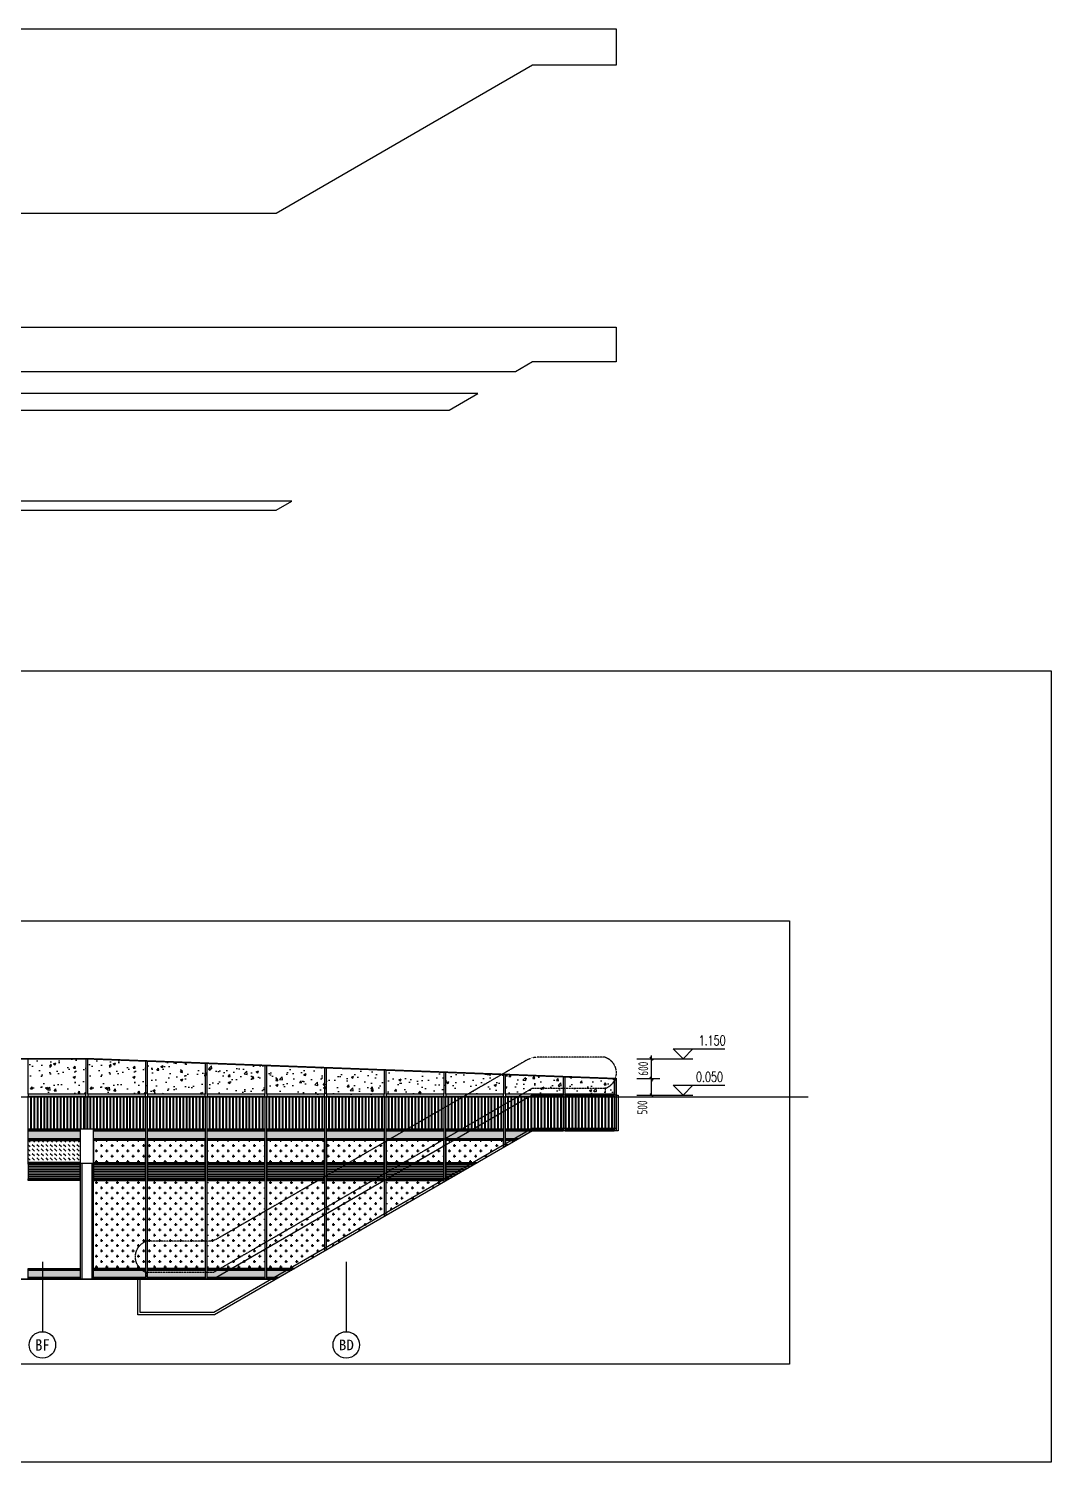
# Model space of a CAD drawing. Extents: x 72637 to 526294, y -245768 to 30884.
# Drawn here: x 460197 to 491047, y -110581 to -67335 of the extents above; entities that cross this region are included whole.
import ezdxf
from ezdxf.enums import TextEntityAlignment as Align
from ezdxf.xclip import XClip

# ---------------------------------------------------------------- set-up
doc = ezdxf.new("R2010")
doc.units = 0
doc.header["$LTSCALE"] = 10
doc.header["$MEASUREMENT"] = 0
doc.header["$XCLIPFRAME"] = 0
doc.linetypes.add('DASH', pattern=[0.35, 0.25, -0.1])
for name, color, linetype in [('$1$05-填充_天正', 26, 'Continuous'), ('01-标注_尺寸', 124, 'Continuous'), ('01-标注_标高', 200, 'Continuous'), ('01-标注_轴线坐标', 132, 'Continuous'), ('02-TEXT_标注', 130, 'Continuous'), ('02-TEXT_轴号', 7, 'Continuous'), ('05-填充_156', 156, 'Continuous'), ('05-填充_168', 168, 'Continuous'), ('A-C_玻璃幕墙', 140, 'Continuous'), ('A-SUR_看线', 231, 'Continuous'), ('AXIS_TEXT', 7, 'Continuous'), ('E-立面轮廓', 241, 'Continuous')]:
    doc.layers.add(name, color=color, linetype=linetype)
doc.layers.add('04-不打印_辅助线', color=165, linetype='Continuous', plot=False)
doc.layers.add('DIM_MODI', color=6, linetype='Continuous', plot=False)
doc.styles.add('_TCH_AXIS', font='STXIHEI.TTF', dxfattribs={"width": 0.75})
doc.styles.add('_TCH_DIM', font='SIMPLEX', dxfattribs={"bigfont": 'GBCBIG'})
doc.styles.add('_TCH_DIM_T3', font='ROS1', dxfattribs={"width": 0.8, "bigfont": 'JD'})
doc.styles.add('COMPLEX', font='COMPLEX')
doc.dimstyles.new('_TCH_ARCH&&100', dxfattribs={"dimtxt": 297.5, "dimasz": 100, "dimexe": 250, "dimexo": 300, "dimgap": 100, "dimtad": 1, "dimdec": 0, "dimzin": 0, "dimdsep": 46, "dimtxsty": '_TCH_DIM_T3', "dimblk": 'ARCHTICK', "dimcen": 0.09, "dimclrt": 7, "dimazin": 2, "dimtfac": 1, "dimtdec": 0, "dimtix": 1, "dimtmove": 2, "dimatfit": 3, "dimfxl": 0, "dimtolj": 1, "dimtzin": 0, "dimarcsym": 0})

# ---------------------------------------------------------------- blocks, each defined once
blk = doc.blocks.new('jhkuyfuk')
blk.add_lwpolyline([(-200, 0), (200, 0), (200.0000000000582, 4529.999999034131), (-199.9999999999418, 4529.999999034131)], close=True)
for points in [[(-199.9999999999418, 3500.000000000015), (200.0000000000582, 3500.000000000015)], [(-149.9999999999418, 3500.000000000015), (-150.0000000000291, 0)], [(150.0000000000582, 3500.000000000015), (150.0000000000582, 0)]]:
    blk.add_lwpolyline(points)
blk = doc.blocks.new('*U365')
at = {"layer": 'A-C_玻璃幕墙'}
blk.add_lwpolyline([(-30, 2264.999999988955), (-30, -2264.999999988955), (30, -2264.999999988955), (30, 2264.999999988955)], dxfattribs=at)
blk = doc.blocks.new('*U348')
at = {"layer": 'A-C_玻璃幕墙', "color": 0, "linetype": 'ByBlock', "lineweight": -2, "transparency": 16777216}
for p in [(0, 0), (1800, 0), (3600, 0)]:
    blk.add_blockref('*U365', p, dxfattribs=at)
blk = doc.blocks.new('*U148')
at = {"layer": '05-填充_156'}
h = blk.add_hatch(dxfattribs=at)
h.set_pattern_fill('DASH', color=256, scale=100, angle=315)
h.set_pattern_definition([(315, (-155019.4873644348, 99447.83510747638), (134.7038418160373, -2.842170943040401e-14), [95.25, -95.25])])
h.paths.add_polyline_path([(0, 654.9999990341166), (1570.000000000407, 654.9999990341166), (1570.000000000407, 0), (0, 0)])
blk.add_lwpolyline([(0, 654.9999990341166), (1570.000000000407, 654.9999990341166), (1570.000000000407, 0), (0, 0)], close=True)
blk = doc.blocks.new('*U349')
at = {"layer": 'A-C_玻璃幕墙'}
blk.add_blockref('*U148', (-785.0000000002037, -327.499999517051), dxfattribs=at)
blk = doc.blocks.new('*U350')
at = {"layer": 'A-C_玻璃幕墙', "color": 0, "linetype": 'ByBlock', "lineweight": -2, "transparency": 16777216}
for p in [(0, 0), (7030, 0)]:
    blk.add_blockref('*U349', p, dxfattribs=at)
blk = doc.blocks.new('jtdyy')
at = {"layer": '05-填充_168'}
h = blk.add_hatch(color=256, dxfattribs=at)
h.dxf.hatch_style = 1
h.paths.add_polyline_path([(1570.000000000466, 50.00000094367715), (2.328306436538696e-10, 50.00000094367715), (2.328306436538696e-10, 275.0000009436772), (1570.000000000466, 275.0000009436772)])
for points in [[(1570.000000000757, 275.0000009436772), (2.91038304567337e-10, 275.0000009436772), (2.91038304567337e-10, 325.0000009436772), (1570.000000000757, 325.0000009436772)], [(1570.000000000466, 50.00000094367715), (2.328306436538696e-10, 50.00000094367715), (2.328306436538696e-10, 275.0000009436772), (1570.000000000466, 275.0000009436772)], [(1570.000000000466, 9.436480468139052e-07), (0, 9.436480468139052e-07), (0, 50.00000094364805), (1570.000000000466, 50.00000094364805)]]:
    blk.add_lwpolyline(points, close=True)
blk = doc.blocks.new('jhtdrjytd')
at = {"layer": '05-填充_156'}
h = blk.add_hatch(dxfattribs=at)
h.set_pattern_fill('_USER', color=256, scale=50, pattern_type=0)
h.set_pattern_definition([(0, (770.0000000006403, 50), (0, 50), [])])
h.paths.add_polyline_path([(0, 50), (1570.000000000233, 50), (1570.000000000233, 500), (0, 500)])
at = {"layer": '05-填充_168'}
h = blk.add_hatch(color=256, dxfattribs=at)
h.dxf.hatch_style = 1
h.paths.add_polyline_path([(1570.000000000175, 1254.999999034146), (-5.820766091346741e-11, 1254.999999034146), (-5.820766091346741e-11, 1504.999999034117), (1570.000000000175, 1504.999999034117)])
for points in [[(1570.000000000466, 1504.999999034117), (0, 1504.999999034117), (0, 1554.999999034117), (1570.000000000466, 1554.999999034117)], [(1570.000000000175, 1254.999999034146), (-5.820766091346741e-11, 1254.999999034146), (-5.820766091346741e-11, 1504.999999034117), (1570.000000000175, 1504.999999034117)], [(1570.000000000466, 1204.999999034117), (0, 1204.999999034117), (0, 1254.999999034117), (1570.000000000466, 1254.999999034117)], [(1570.000000000233, 500), (-2.328306436538696e-10, 500), (-2.328306436538696e-10, 550), (1570.000000000233, 550)], [(0, 50), (1570.000000000233, 50), (1570.000000000233, 500), (0, 500)], [(1570.000000000466, 0), (0, 0), (0, 50), (1570.000000000466, 50)]]:
    blk.add_lwpolyline(points, close=True)
blk = doc.blocks.new('*U351')
at = {"layer": 'A-C_玻璃幕墙'}
for name, p in [('jhtdrjytd', (-785.0000000000873, 710.0000004829635)), ('jtdyy', (-785.0000000003783, -2265.000000460714))]:
    blk.add_blockref(name, p, dxfattribs=at)
blk = doc.blocks.new('*U352')
at = {"layer": 'A-C_玻璃幕墙', "color": 0, "linetype": 'ByBlock', "lineweight": -2, "transparency": 16777216}
for p in [(0, 0), (7030, 0)]:
    blk.add_blockref('*U351', p, dxfattribs=at)
blk = doc.blocks.new('*U147')
at = {"layer": '05-填充_156'}
h = blk.add_hatch(dxfattribs=at)
h.set_pattern_fill('CROSS', color=136, scale=100)
h.set_pattern_definition([(0, (-154849.4873644357, 102647.8351074764), (158.75, 158.75), [79.375, -238.125]), (90, (-154809.7998644357, 102608.1476074764), (-158.75, 158.75), [79.375, -238.125])])
h.paths.add_polyline_path([(-2.328306436538696e-10, 3200), (1739.999999999709, 3200), (1739.999999999709, 3854.999999034117), (-2.328306436538696e-10, 3854.999999034117)])
h.paths.add_polyline_path([(0, 2650), (1739.999999999709, 2650), (1739.999999999709, 0), (0, 0)])
for points in [[(-2.328306436538696e-10, 3200), (1739.999999999709, 3200), (1739.999999999709, 3854.999999034117), (-2.328306436538696e-10, 3854.999999034117)], [(0, 2650), (1739.999999999709, 2650), (1739.999999999709, 0), (0, 0)]]:
    blk.add_lwpolyline(points, close=True)
blk = doc.blocks.new('*U342')
at = {"layer": 'A-C_玻璃幕墙'}
blk.add_blockref('*U147', (-869.9999999997381, -1927.499999517066), dxfattribs=at)
blk = doc.blocks.new('*U343')
at = {"layer": 'A-C_玻璃幕墙', "color": 0, "linetype": 'ByBlock', "lineweight": -2, "transparency": 16777216}
for p in [(0, 0), (1800, 0)]:
    blk.add_blockref('*U342', p, dxfattribs=at)
blk = doc.blocks.new('*U167')
at = {"layer": '05-填充_168'}
h = blk.add_hatch(color=256, dxfattribs=at)
h.dxf.hatch_style = 1
h.paths.add_polyline_path([(1740, 50.00000094367715), (2.328306436538696e-10, 50.00000094367715), (2.328306436538696e-10, 275.0000009436772), (1740, 275.0000009436772)])
for points in [[(1740.000000000291, 275.0000009436772), (2.91038304567337e-10, 275.0000009436772), (2.91038304567337e-10, 325.0000009436772), (1740.000000000291, 325.0000009436772)], [(1740, 50.00000094367715), (2.328306436538696e-10, 50.00000094367715), (2.328306436538696e-10, 275.0000009436772), (1740, 275.0000009436772)], [(1740, 9.436480468139052e-07), (0, 9.436480468139052e-07), (0, 50.00000094364805), (1740, 50.00000094364805)]]:
    blk.add_lwpolyline(points, close=True)
blk = doc.blocks.new('*U190')
at = {"layer": '05-填充_156'}
h = blk.add_hatch(dxfattribs=at)
h.set_pattern_fill('_USER', color=256, scale=50, pattern_type=0)
h.set_pattern_definition([(0, (939.9999999998836, 50), (0, 50), [])])
h.paths.add_polyline_path([(0, 50), (1739.999999999476, 50), (1739.999999999476, 500), (0, 500)])
at = {"layer": '05-填充_168'}
h = blk.add_hatch(color=256, dxfattribs=at)
h.dxf.hatch_style = 1
h.paths.add_polyline_path([(1739.999999999418, 1254.999999034146), (-5.820766091346741e-11, 1254.999999034146), (-5.820766091346741e-11, 1504.999999034117), (1739.999999999418, 1504.999999034117)])
for points in [[(1739.999999999709, 1504.999999034117), (0, 1504.999999034117), (0, 1554.999999034117), (1739.999999999709, 1554.999999034117)], [(1739.999999999418, 1254.999999034146), (-5.820766091346741e-11, 1254.999999034146), (-5.820766091346741e-11, 1504.999999034117), (1739.999999999418, 1504.999999034117)], [(1739.999999999709, 1204.999999034117), (0, 1204.999999034117), (0, 1254.999999034117), (1739.999999999709, 1254.999999034117)], [(1739.999999999476, 500), (-2.328306436538696e-10, 500), (-2.328306436538696e-10, 550), (1739.999999999476, 550)], [(0, 50), (1739.999999999476, 50), (1739.999999999476, 500), (0, 500)], [(1739.999999999709, 0), (0, 0), (0, 50), (1739.999999999709, 50)]]:
    blk.add_lwpolyline(points, close=True)
blk = doc.blocks.new('*U340')
at = {"layer": 'A-C_玻璃幕墙'}
for name, p in [('*U190', (-869.9999999998545, 710.0000004829635)), ('*U167', (-870.0000000001455, -2265.000000460714))]:
    blk.add_blockref(name, p, dxfattribs=at)
blk = doc.blocks.new('*U341')
at = {"layer": 'A-C_玻璃幕墙', "color": 0, "linetype": 'ByBlock', "lineweight": -2, "transparency": 16777216}
for p in [(0, 0), (1800, 0)]:
    blk.add_blockref('*U340', p, dxfattribs=at)
blk = doc.blocks.new('rehatrshj')
at = {"layer": '05-填充_156'}
h = blk.add_hatch(dxfattribs=at)
h.set_pattern_fill('CROSS', color=136, scale=100)
h.set_pattern_definition([(0, (-155019.487364435, 102647.8351074764), (158.75, 158.75), [79.375, -238.125]), (90, (-154979.799864435, 102608.1476074764), (-158.75, 158.75), [79.375, -238.125])])
h.paths.add_polyline_path([(-2.328306436538696e-10, 3200), (1570.000000000466, 3200), (1570.000000000466, 3854.999999034117), (-2.328306436538696e-10, 3854.999999034117)])
h.paths.add_polyline_path([(0, 2650), (1570.000000000466, 2650), (1570.000000000466, 0), (0, 0)])
for points in [[(-2.328306436538696e-10, 3200), (1570.000000000466, 3200), (1570.000000000466, 3854.999999034117), (-2.328306436538696e-10, 3854.999999034117)], [(0, 2650), (1570.000000000466, 2650), (1570.000000000466, 0), (0, 0)]]:
    blk.add_lwpolyline(points, close=True)
blk = doc.blocks.new('*U339')
at = {"layer": 'A-C_玻璃幕墙', "rotation": 201.4591234524463}
blk.add_blockref('rehatrshj', (25.43137829919579, 2081.065710912575), dxfattribs=at)
blk = doc.blocks.new('*U355')
at = {"layer": 'A-C_玻璃幕墙'}
for name, p in [('jhtdrjytd', (-785.0000000000873, 710.0000004829635)), ('jtdyy', (-785.0000000003783, -2265.000000460714))]:
    blk.add_blockref(name, p, dxfattribs=at)
blk = doc.blocks.new('*U337')
at = {"layer": 'A-C_玻璃幕墙'}
blk.add_blockref('*U147', (-869.9999999997381, -1927.499999517066), dxfattribs=at)
blk = doc.blocks.new('*U338')
at = {"layer": 'A-C_玻璃幕墙'}
for name, p in [('*U190', (-869.9999999998545, 710.0000004829635)), ('*U167', (-870.0000000001455, -2265.000000460714))]:
    blk.add_blockref(name, p, dxfattribs=at)
blk = doc.blocks.new('*U364')
at = {"layer": 'A-C_玻璃幕墙'}
blk.add_lwpolyline([(-30, 2264.999999988955), (-30, -2264.999999988955), (30, -2264.999999988955), (30, 2264.999999988955)], dxfattribs=at)
blk = doc.blocks.new('*U375')
at = {"layer": '05-填充_156'}
h = blk.add_hatch(dxfattribs=at)
h.set_pattern_fill('_USER', color=256, scale=50, pattern_type=0)
h.set_pattern_definition([(0, (674.6905174847343, 50), (0, 50), [])])
h.paths.add_polyline_path([(0, 50), (1474.690517484327, 50), (1474.690517484327, 500), (0, 500)])
at = {"layer": '05-填充_168'}
h = blk.add_hatch(color=256, dxfattribs=at)
h.dxf.hatch_style = 1
h.paths.add_polyline_path([(1474.690517484269, 1254.999999034146), (-5.820766091346741e-11, 1254.999999034146), (-5.820766091346741e-11, 1504.999999034117), (1474.690517484269, 1504.999999034117)])
for points in [[(1474.69051748456, 1504.999999034117), (0, 1504.999999034117), (0, 1554.999999034117), (1474.69051748456, 1554.999999034117)], [(1474.690517484269, 1254.999999034146), (-5.820766091346741e-11, 1254.999999034146), (-5.820766091346741e-11, 1504.999999034117), (1474.690517484269, 1504.999999034117)], [(1474.69051748456, 1204.999999034117), (0, 1204.999999034117), (0, 1254.999999034117), (1474.69051748456, 1254.999999034117)], [(1474.690517484327, 500), (-2.328306436538696e-10, 500), (-2.328306436538696e-10, 550), (1474.690517484327, 550)], [(0, 50), (1474.690517484327, 50), (1474.690517484327, 500), (0, 500)], [(1474.69051748456, 0), (0, 0), (0, 50), (1474.69051748456, 50)]]:
    blk.add_lwpolyline(points, close=True)
blk = doc.blocks.new('*U234')
at = {"layer": '05-填充_156'}
h = blk.add_hatch(dxfattribs=at)
h.set_pattern_fill('_USER', color=256, scale=100, angle=90, pattern_type=0)
h.set_pattern_definition([(90, (60, 940.0000000184518), (-100, 6.123233995736766e-15), [])])
h.paths.add_polyline_path([(0, 990.0000000184518), (1740.000000000291, 990.0000000184518), (1740.000000000291, 0), (0, 0)])
h = blk.add_hatch(dxfattribs=at)
h.set_pattern_fill('_USER', color=256, scale=100, angle=90, pattern_type=0)
h.set_pattern_definition([(90, (80, 940.0000000184518), (-100, 6.123233995736766e-15), [])])
h.paths.add_polyline_path([(0, 990.0000000184518), (1740.000000000291, 990.0000000184518), (1740.000000000291, 0), (0, 0)])
for points in [[(1740, 1050.000000064087), (0, 1050.000000064087), (0, 2120.00000001883), (1740, 2120.00000001883)], [(0, 990.0000000184518), (1740, 990.0000000184518), (1740, 1050.000000064087), (0, 1050.000000064087)], [(0, 990.0000000184518), (1740.000000000291, 990.0000000184518), (1740.000000000291, 0), (0, 0)]]:
    blk.add_lwpolyline(points, close=True)
blk = doc.blocks.new('dhkjsadhkjsa')
at = {"layer": '$1$05-填充_天正'}
h = blk.add_hatch(dxfattribs=at)
h.set_pattern_fill('混凝土', color=256, scale=100)
h.set_pattern_definition([(49.99999999999999, (337530.5420123074, 148979.2200782346), (717.2601826007534, -62.75213498259511), [75, -825]), (355, (337530.5420123074, 148979.2200782346), (-138.751333613, 752.1921337000118), [60, -660]), (100.4514, (337590.3136923074, 148973.9907382346), (578.5093817140216, 689.4395420609536), [63.74019000000001, -701.142112]), (46.18420000000002, (337530.5420123074, 149179.2200782346), (1067.241048625644, -165.5190143290181), [112.4999999999995, -1237.499999999992]), (96.6356, (337619.4787573075, 149165.4267712346), (934.6627055487033, 974.1178709004417), [95.610288, -1051.713]), (351.1842, (337530.5420123074, 149179.2200782346), (934.6619451336272, 974.1186009253246), [90, -990]), (21, (337630.5420123074, 149129.2200782346), (596.9070521184617, -402.6188906653388), [75, -825]), (326.0000000000001, (337630.5420123074, 149129.2200782346), (243.3153319215817, 725.150045046853), [60, -660]), (71.4514, (337680.2842453074, 149095.6684722346), (840.22262858149, 322.5304967099524), [63.74019000000001, -701.142112]), (37.50000000000001, (337530.5420123074, 148979.2200782346), (12.15985531729067, 332.8938538313115), [0, -652, 0, -670, 0, -662.5]), (7.499999999999999, (337530.5420123074, 148979.2200782346), (263.0695374421486, 394.4117118823602), [0, -382, 0, -637, 0, -252.5]), (327.5, (337307.5420123074, 148979.2200782346), (533.822436172409, -22.55487173437976), [0, -250, 0, -780, 0, -1035]), (317.5, (337207.5420123074, 148979.2200782346), (583.1861693423863, 100.1049823323177), [0, -325, 0, -518, 0, -735])])
h.paths.add_polyline_path([(155493.8151791301, 34233.97875966756), (157233.8151791301, 34233.97875966756), (157233.8151791301, 33163.97875971283), (155493.8151791301, 33163.97875971283)])
h = blk.add_hatch(dxfattribs=at)
h.set_pattern_fill('混凝土', color=256, scale=100)
h.set_pattern_definition([(49.99999999999999, (339330.5420123074, 148979.2200782346), (717.2601826007534, -62.75213498259511), [75, -825]), (355, (339330.5420123074, 148979.2200782346), (-138.751333613, 752.1921337000118), [60, -660]), (100.4514, (339390.3136923074, 148973.9907382346), (578.5093817140216, 689.4395420609536), [63.74019000000001, -701.142112]), (46.18420000000002, (339330.5420123074, 149179.2200782346), (1067.241048625644, -165.5190143290181), [112.4999999999995, -1237.499999999992]), (96.6356, (339419.4787573075, 149165.4267712346), (934.6627055487033, 974.1178709004417), [95.610288, -1051.713]), (351.1842, (339330.5420123074, 149179.2200782346), (934.6619451336272, 974.1186009253246), [90, -990]), (21, (339430.5420123074, 149129.2200782346), (596.9070521184617, -402.6188906653388), [75, -825]), (326.0000000000001, (339430.5420123074, 149129.2200782346), (243.3153319215817, 725.150045046853), [60, -660]), (71.4514, (339480.2842453074, 149095.6684722346), (840.22262858149, 322.5304967099524), [63.74019000000001, -701.142112]), (37.50000000000001, (339330.5420123074, 148979.2200782346), (12.15985531729067, 332.8938538313115), [0, -652, 0, -670, 0, -662.5]), (7.499999999999999, (339330.5420123074, 148979.2200782346), (263.0695374421486, 394.4117118823602), [0, -382, 0, -637, 0, -252.5]), (327.5, (339107.5420123074, 148979.2200782346), (533.822436172409, -22.55487173437976), [0, -250, 0, -780, 0, -1035]), (317.5, (339007.5420123074, 148979.2200782346), (583.1861693423863, 100.1049823323177), [0, -325, 0, -518, 0, -735])])
h.paths.add_polyline_path([(157293.8151791301, 34233.97875966756), (173168.505696615, 33636.23798192666), (173168.505696615, 33163.97875310398), (157293.8151791301, 33163.97875971283)])
at = {"layer": '05-填充_156'}
h = blk.add_hatch(dxfattribs=at)
h.set_pattern_fill('_USER', color=256, scale=100, angle=90, pattern_type=0)
h.set_pattern_definition([(90, (157353.8151791301, 33053.9787596672), (-100, 6.123233995736766e-15), [])])
h.paths.add_polyline_path([(157293.8151791301, 33103.9787596672), (159033.8151791304, 33103.9787596672), (159033.8151791304, 32113.97875964874), (157293.8151791301, 32113.97875964874)])
h = blk.add_hatch(dxfattribs=at)
h.set_pattern_fill('_USER', color=256, scale=100, angle=90, pattern_type=0)
h.set_pattern_definition([(90, (157373.8151791301, 33053.9787596672), (-100, 6.123233995736766e-15), [])])
h.paths.add_polyline_path([(157293.8151791301, 33103.9787596672), (159033.8151791304, 33103.9787596672), (159033.8151791304, 32113.97875964874), (157293.8151791301, 32113.97875964874)])
h = blk.add_hatch(dxfattribs=at)
h.set_pattern_fill('_USER', color=256, scale=100, angle=90, pattern_type=0)
h.set_pattern_definition([(90, (159153.8151791301, 33053.9787596672), (-100, 6.123233995736766e-15), [])])
h.paths.add_polyline_path([(159093.8151791301, 33103.9787596672), (160833.8151791304, 33103.9787596672), (160833.8151791304, 32113.97875964874), (159093.8151791301, 32113.97875964874)])
h = blk.add_hatch(dxfattribs=at)
h.set_pattern_fill('_USER', color=256, scale=100, angle=90, pattern_type=0)
h.set_pattern_definition([(90, (159173.8151791301, 33053.9787596672), (-100, 6.123233995736766e-15), [])])
h.paths.add_polyline_path([(159093.8151791301, 33103.9787596672), (160833.8151791304, 33103.9787596672), (160833.8151791304, 32113.97875964874), (159093.8151791301, 32113.97875964874)])
h = blk.add_hatch(dxfattribs=at)
h.set_pattern_fill('_USER', color=256, scale=100, angle=90, pattern_type=0)
h.set_pattern_definition([(90, (160953.8151791301, 33053.9787596672), (-100, 6.123233995736766e-15), [])])
h.paths.add_polyline_path([(160893.8151791301, 33103.9787596672), (162633.8151791304, 33103.9787596672), (162633.8151791304, 32113.97875964874), (160893.8151791301, 32113.97875964874)])
h = blk.add_hatch(dxfattribs=at)
h.set_pattern_fill('_USER', color=256, scale=100, angle=90, pattern_type=0)
h.set_pattern_definition([(90, (160973.8151791301, 33053.9787596672), (-100, 6.123233995736766e-15), [])])
h.paths.add_polyline_path([(160893.8151791301, 33103.9787596672), (162633.8151791304, 33103.9787596672), (162633.8151791304, 32113.97875964874), (160893.8151791301, 32113.97875964874)])
h = blk.add_hatch(dxfattribs=at)
h.set_pattern_fill('_USER', color=256, scale=100, angle=90, pattern_type=0)
h.set_pattern_definition([(90, (162753.8151791301, 33053.9787596672), (-100, 6.123233995736766e-15), [])])
h.paths.add_polyline_path([(162693.8151791301, 33103.9787596672), (164433.8151791304, 33103.9787596672), (164433.8151791304, 32113.97875964874), (162693.8151791301, 32113.97875964874)])
h = blk.add_hatch(dxfattribs=at)
h.set_pattern_fill('_USER', color=256, scale=100, angle=90, pattern_type=0)
h.set_pattern_definition([(90, (162773.8151791301, 33053.9787596672), (-100, 6.123233995736766e-15), [])])
h.paths.add_polyline_path([(162693.8151791301, 33103.9787596672), (164433.8151791304, 33103.9787596672), (164433.8151791304, 32113.97875964874), (162693.8151791301, 32113.97875964874)])
h = blk.add_hatch(dxfattribs=at)
h.set_pattern_fill('_USER', color=256, scale=100, angle=90, pattern_type=0)
h.set_pattern_definition([(90, (164553.8151791301, 33053.9787596672), (-100, 6.123233995736766e-15), [])])
h.paths.add_polyline_path([(164493.8151791301, 33103.9787596672), (166233.8151791304, 33103.9787596672), (166233.8151791304, 32113.97875964874), (164493.8151791301, 32113.97875964874)])
h = blk.add_hatch(dxfattribs=at)
h.set_pattern_fill('_USER', color=256, scale=100, angle=90, pattern_type=0)
h.set_pattern_definition([(90, (164573.8151791301, 33053.9787596672), (-100, 6.123233995736766e-15), [])])
h.paths.add_polyline_path([(164493.8151791301, 33103.9787596672), (166233.8151791304, 33103.9787596672), (166233.8151791304, 32113.97875964874), (164493.8151791301, 32113.97875964874)])
h = blk.add_hatch(dxfattribs=at)
h.set_pattern_fill('_USER', color=256, scale=100, angle=90, pattern_type=0)
h.set_pattern_definition([(90, (166353.8151791301, 33053.9787596672), (-100, 6.123233995736766e-15), [])])
h.paths.add_polyline_path([(166293.8151791301, 33103.9787596672), (168033.8151791304, 33103.9787596672), (168033.8151791304, 32113.97875964874), (166293.8151791301, 32113.97875964874)])
h = blk.add_hatch(dxfattribs=at)
h.set_pattern_fill('_USER', color=256, scale=100, angle=90, pattern_type=0)
h.set_pattern_definition([(90, (166373.8151791301, 33053.9787596672), (-100, 6.123233995736766e-15), [])])
h.paths.add_polyline_path([(166293.8151791301, 33103.9787596672), (168033.8151791304, 33103.9787596672), (168033.8151791304, 32113.97875964874), (166293.8151791301, 32113.97875964874)])
h = blk.add_hatch(dxfattribs=at)
h.set_pattern_fill('_USER', color=256, scale=100, angle=90, pattern_type=0)
h.set_pattern_definition([(90, (168153.8151791301, 33053.9787596672), (-100, 6.123233995736766e-15), [])])
h.paths.add_polyline_path([(168093.8151791301, 33103.9787596672), (169833.8151791304, 33103.9787596672), (169833.8151791304, 32113.97875964874), (168093.8151791301, 32113.97875964874)])
h = blk.add_hatch(dxfattribs=at)
h.set_pattern_fill('_USER', color=256, scale=100, angle=90, pattern_type=0)
h.set_pattern_definition([(90, (168173.8151791301, 33053.9787596672), (-100, 6.123233995736766e-15), [])])
h.paths.add_polyline_path([(168093.8151791301, 33103.9787596672), (169833.8151791304, 33103.9787596672), (169833.8151791304, 32113.97875964874), (168093.8151791301, 32113.97875964874)])
h = blk.add_hatch(dxfattribs=at)
h.set_pattern_fill('_USER', color=256, scale=100, angle=90, pattern_type=0)
h.set_pattern_definition([(90, (169953.8151791301, 33053.9787596672), (-100, 6.123233995736766e-15), [])])
h.paths.add_polyline_path([(169893.8151791301, 33103.9787596672), (171633.8151791304, 33103.9787596672), (171633.8151791304, 32113.97875964874), (169893.8151791301, 32113.97875964874)])
h = blk.add_hatch(dxfattribs=at)
h.set_pattern_fill('_USER', color=256, scale=100, angle=90, pattern_type=0)
h.set_pattern_definition([(90, (169973.8151791301, 33053.9787596672), (-100, 6.123233995736766e-15), [])])
h.paths.add_polyline_path([(169893.8151791301, 33103.9787596672), (171633.8151791304, 33103.9787596672), (171633.8151791304, 32113.97875964874), (169893.8151791301, 32113.97875964874)])
h = blk.add_hatch(dxfattribs=at)
h.set_pattern_fill('_USER', color=256, scale=100, angle=90, pattern_type=0)
h.set_pattern_definition([(90, (171488.505696615, 33053.97875305834), (-100, 6.123233995736766e-15), [])])
h.paths.add_polyline_path([(171693.8151791299, 33103.97875305834), (173168.5056966153, 33103.97875305834), (173168.5056966153, 32113.97875303989), (171693.8151791299, 32113.97875303989)])
h = blk.add_hatch(dxfattribs=at)
h.set_pattern_fill('_USER', color=256, scale=100, angle=90, pattern_type=0)
h.set_pattern_definition([(90, (171508.505696615, 33053.97875305834), (-100, 6.123233995736766e-15), [])])
h.paths.add_polyline_path([(171693.8151791299, 33103.97875305834), (173168.5056966153, 33103.97875305834), (173168.5056966153, 32113.97875303989), (171693.8151791299, 32113.97875303989)])
at = {"layer": 'A-C_玻璃幕墙'}
blk.add_line((173228.505696615, 33633.97876013965), (157293.8151791301, 34233.97875991144), dxfattribs=at)
for points in [[(159033.8151791301, 33163.97875971283), (157293.8151791301, 33163.97875971283), (157293.8151791301, 34233.97875966757), (159033.8151791301, 34168.46132808825)], [(160833.8151791301, 33163.97875971283), (159093.8151791301, 33163.97875971283), (159093.8151791301, 34166.20210630124), (160833.8151791301, 34100.68467447805)], [(162633.8151791301, 33163.97875971283), (160893.8151791301, 33163.97875971283), (160893.8151791301, 34098.42545269105), (162633.8151791301, 34032.90802086786)], [(164433.8151791301, 33163.97875971283), (162693.8151791301, 33163.97875971283), (162693.8151791301, 34030.64879908085), (164433.8151791301, 33965.13136725767)], [(166233.8151791301, 33163.97875971283), (164493.8151791301, 33163.97875971283), (164493.8151791301, 33962.87214547067), (166233.8151791301, 33897.35471364748)], [(168033.8151791301, 33163.97875971283), (166293.8151791301, 33163.97875971283), (166293.8151791301, 33895.09549186047), (168033.8151791301, 33829.57806003728)], [(169833.8151791301, 33163.97875971283), (168093.8151791301, 33163.97875971283), (168093.8151791301, 33827.31883825027), (169833.8151791301, 33761.80140642708)], [(171633.8151791301, 33163.97875971283), (169893.8151791301, 33163.97875971283), (169893.8151791301, 33759.54218464009), (171633.8151791301, 33694.0247528169)], [(173168.505696615, 33163.97875310398), (171693.8151791299, 33163.97875310398), (171693.8151791299, 33691.76553102989), (173168.505696615, 33636.23798192666)], [(157293.8151791301, 33103.9787596672), (159033.8151791301, 33103.9787596672), (159033.8151791301, 33163.97875971283), (157293.8151791301, 33163.97875971283)], [(157293.8151791301, 33103.9787596672), (159033.8151791304, 33103.9787596672), (159033.8151791304, 32113.97875964874), (157293.8151791301, 32113.97875964874)], [(159093.8151791301, 33103.9787596672), (160833.8151791301, 33103.9787596672), (160833.8151791301, 33163.97875971283), (159093.8151791301, 33163.97875971283)], [(159093.8151791301, 33103.9787596672), (160833.8151791304, 33103.9787596672), (160833.8151791304, 32113.97875964874), (159093.8151791301, 32113.97875964874)], [(160893.8151791301, 33103.9787596672), (162633.8151791301, 33103.9787596672), (162633.8151791301, 33163.97875971283), (160893.8151791301, 33163.97875971283)], [(160893.8151791301, 33103.9787596672), (162633.8151791304, 33103.9787596672), (162633.8151791304, 32113.97875964874), (160893.8151791301, 32113.97875964874)], [(162693.8151791301, 33103.9787596672), (164433.8151791301, 33103.9787596672), (164433.8151791301, 33163.97875971283), (162693.8151791301, 33163.97875971283)], [(162693.8151791301, 33103.9787596672), (164433.8151791304, 33103.9787596672), (164433.8151791304, 32113.97875964874), (162693.8151791301, 32113.97875964874)], [(164493.8151791301, 33103.9787596672), (166233.8151791301, 33103.9787596672), (166233.8151791301, 33163.97875971283), (164493.8151791301, 33163.97875971283)], [(164493.8151791301, 33103.9787596672), (166233.8151791304, 33103.9787596672), (166233.8151791304, 32113.97875964874), (164493.8151791301, 32113.97875964874)], [(166293.8151791301, 33103.9787596672), (168033.8151791301, 33103.9787596672), (168033.8151791301, 33163.97875971283), (166293.8151791301, 33163.97875971283)], [(166293.8151791301, 33103.9787596672), (168033.8151791304, 33103.9787596672), (168033.8151791304, 32113.97875964874), (166293.8151791301, 32113.97875964874)], [(168093.8151791301, 33103.9787596672), (169833.8151791301, 33103.9787596672), (169833.8151791301, 33163.97875971283), (168093.8151791301, 33163.97875971283)], [(168093.8151791301, 33103.9787596672), (169833.8151791304, 33103.9787596672), (169833.8151791304, 32113.97875964874), (168093.8151791301, 32113.97875964874)], [(169893.8151791301, 33103.9787596672), (171633.8151791301, 33103.9787596672), (171633.8151791301, 33163.97875971283), (169893.8151791301, 33163.97875971283)], [(169893.8151791301, 33103.9787596672), (171633.8151791304, 33103.9787596672), (171633.8151791304, 32113.97875964874), (169893.8151791301, 32113.97875964874)], [(171693.8151791299, 33103.97875305834), (173168.505696615, 33103.97875305834), (173168.505696615, 33163.97875310398), (171693.8151791299, 33163.97875310398)], [(171693.8151791299, 33103.97875305834), (173168.5056966153, 33103.97875305834), (173168.5056966153, 32113.97875303989), (171693.8151791299, 32113.97875303989)]]:
    blk.add_lwpolyline(points, close=True, dxfattribs=at)
at = {"color": 0, "linetype": 'ByBlock', "lineweight": -2, "transparency": 16777216, "rotation": 158.540876547554}
blk.add_blockref('*U339', (158248.8151791304, 29836.47876107543), dxfattribs=at)
at = {"layer": 'A-C_玻璃幕墙'}
for name, p in [('*U234', (155493.8151791301, 32113.97875964874)), ('*U352', (149248.8151791304, 29848.97876107528)), ('jhkuyfuk', (157263.8151791302, 27583.97876061474)), ('*U348', (168063.8151791302, 29848.97875966004)), ('*U341', (168963.8151791302, 29848.97875918796)), ('*U375', (171693.8151791304, 30558.97875306207)), ('*U350', (149248.8151791297, 31436.47876013117)), ('*U343', (168963.8151791297, 29836.47876013185))]:
    blk.add_blockref(name, p, dxfattribs=at)
at = {"layer": 'A-C_玻璃幕墙', "color": 0, "linetype": 'ByBlock', "lineweight": -2, "transparency": 16777216}
for name, p in [('*U355', (158248.8151791304, 29848.9787610754)), ('*U364', (159063.8151791302, 29848.97875965979)), ('*U338', (159963.8151791304, 29848.97875918796)), ('*U364', (160863.8151791302, 29848.97875965979)), ('*U338', (161763.8151791304, 29848.97875918796)), ('*U364', (162663.8151791302, 29848.97875965979)), ('*U338', (163563.8151791304, 29848.97875918796)), ('*U364', (164463.8151791302, 29848.97875965979)), ('*U338', (165363.8151791304, 29848.97875918796)), ('*U364', (166263.8151791302, 29848.97875965979)), ('*U338', (167163.8151791304, 29848.97875918796)), ('*U337', (159963.8151791299, 29836.47876013174)), ('*U337', (161763.8151791299, 29836.47876013174)), ('*U337', (163563.8151791299, 29836.47876013174)), ('*U337', (165363.8151791299, 29836.47876013174)), ('*U337', (167163.8151791299, 29836.47876013174))]:
    blk.add_blockref(name, p, dxfattribs=at)
blk = doc.blocks.new('asdqwdsadasd')
at = {"linetype": 'DASH'}
for p, q in [((-2724.439815332647, 27281.13589122931), (-646.7459431674215, 27281.13589122931)), ((-396.7459431674215, 27214.14859312153), (8984.085231271863, 21798.12318933655)), ((-2724.439815332706, 26331.13589122929), (-2724.439815332706, 26131.13589122931)), ((-2724.439815332647, 26331.13589122931), (-512.7713469518349, 26331.13589122929)), ((-512.7713469518349, 26331.13589122931), (9100.110635056277, 20781.13589122877)), ((9234.085231271863, 21731.13589122877), (11124.66108544532, 21731.13589122878)), ((9100.110635056277, 20781.13589122877), (11124.66108544532, 20781.13589122878))]:
    blk.add_line(p, q, dxfattribs=at)
for p, q in [((-3039.889364943723, 26131.13589122931), (-3109.889364943723, 26131.13589122931)), ((-3109.889364943723, 26131.13589122931), (-3109.889364943723, 25061.13589122931)), ((-3049.889364943723, 26131.13589122931), (-512.7713469518349, 26131.13589122932)), ((-3039.889364943723, 26131.13589122931), (-3039.889364943723, 25131.13589122931)), ((-512.7713469518349, 26131.13589122932), (9100.110635056277, 20581.13589122877)), ((-3039.889364943723, 25131.13589122931), (-512.7359495454002, 25131.13589122931)), ((-512.7359495454002, 25131.13589122931), (9086.578130253474, 19573.69846884036)), ((-3109.889364943723, 25061.13589122931), (-531.537126739102, 25061.13589122931)), ((-531.537126739102, 25061.13589122931), (9067.776953059714, 19503.69846884035)), ((9100.110635056277, 20581.13589122877), (10452.26353841095, 20581.13589122878)), ((10452.26353841095, 20581.13589122878), (11376.57813025347, 20581.13589122878)), ((11306.57813025347, 19573.69846884036), (11306.57813025347, 20581.13589122878)), ((11376.57813025347, 19503.69846884036), (11376.57813025347, 20581.13589122878)), ((9067.776953059714, 19503.69846884035), (11376.57813025347, 19503.69846884036)), ((9086.578130253474, 19573.69846884036), (11306.57813025347, 19573.69846884036))]:
    blk.add_line(p, q)
for points in [[(-2724.439815332647, 27281.13589122931, 0.6851569465495078), (-2724.439815332647, 26331.13589122929, 0.1681287581428527)], [(11124.66108544526, 21731.1358912288, -0.6851569465495078), (11124.66108544526, 20781.13589122878, -0.1681287581428527)]]:
    blk.add_lwpolyline(points, format="xyb", dxfattribs=at)
blk.add_lwpolyline([(11124.66108544526, 20781.13589122878), (11124.66108544526, 20581.13589122878)], dxfattribs=at)
for centre, start, end in [((-646.7459431674215, 26781.13589122931), 59.99999999993758, 90), ((9234.085231271863, 22231.13589122877), 239.9999999999376, 270)]:
    blk.add_arc(centre, 500, start, end, dxfattribs=at)
blk = doc.blocks.new('_AXISO')
blk.add_circle((0, 0), 0.5)
at = {"layer": 'AXIS_TEXT', "style": 'COMPLEX', "width": 1.041666666666667}
blk.add_attdef('A', text='', height=0.56, dxfattribs=at).set_placement((-0.25, -0.28), (0.25, -0.28), align=Align.FIT)
blk = doc.blocks.new('_ArchTick')
at = {"color": 0, "linetype": 'ByBlock', "const_width": 0.4}
blk.add_lwpolyline([(-0.5, -0.5), (0.5, 0.5)], dxfattribs=at)
blk = doc.blocks.new('*D2550')
at = {"layer": '01-标注_尺寸', "color": 0, "lineweight": -2, "transparency": 16777216}
for p, q in [((478540.1849037817, -98407.95561568634), (479236.1414954653, -98407.95561568634)), ((478986.1414954653, -98407.95561568634), (478986.1414954653, -98307.95561568634)), ((478986.1414954653, -99007.95562182285), (478986.1414954653, -98407.95561568634)), ((478540.1849037819, -99007.95562182285), (479236.1414954653, -99007.95562182285)), ((478986.1414954653, -99007.95562182285), (478986.1414954653, -99107.95562182285))]:
    blk.add_line(p, q, dxfattribs=at)
at = {"layer": 'Defpoints', "color": 0, "transparency": 16777216}
for p in [(478240.1849037817, -98407.95561568634), (478986.1414954653, -98407.95561568634), (478240.1849037819, -99007.95562182285)]:
    blk.add_point(p, dxfattribs=at)
at = {"layer": '01-标注_尺寸', "color": 0, "lineweight": -2, "transparency": 16777216, "xscale": 100, "yscale": 100, "zscale": 100}
for p, rotation in [((478986.1414954653, -98407.95561568634), 270), ((478986.1414954653, -99007.95562182285), 90)]:
    blk.add_blockref('_ArchTick', p, dxfattribs=dict(at, rotation=rotation))
at = {"layer": '01-标注_尺寸', "color": 7, "transparency": 16777216, "insert": (478737.3914954653, -98707.95561875452), "char_height": 297.5, "attachment_point": 5, "rotation": 90, "style": '_TCH_DIM_T3'}
blk.add_mtext('\\A1;600', dxfattribs=at)
blk = doc.blocks.new('*D2551')
at = {"layer": '01-标注_尺寸', "color": 0, "lineweight": -2, "transparency": 16777216}
for p, q in [((478540.1849037819, -99007.95562182288), (479236.1414954654, -99007.95562182288)), ((478986.1414954654, -99507.9556156824), (478986.1414954654, -99007.95562182288)), ((478540.184903782, -99507.9556156824), (479236.1414954654, -99507.9556156824))]:
    blk.add_line(p, q, dxfattribs=at)
at = {"layer": 'Defpoints', "color": 0, "transparency": 16777216}
for p in [(478240.1849037819, -99007.95562182288), (478986.1414954654, -99007.95562182288), (478240.184903782, -99507.9556156824)]:
    blk.add_point(p, dxfattribs=at)
at = {"layer": '01-标注_尺寸', "color": 0, "lineweight": -2, "transparency": 16777216, "xscale": 100, "yscale": 100, "zscale": 100}
for p, rotation in [((478986.1414954654, -99007.95562182288), 90), ((478986.1414954654, -99507.9556156824), 270)]:
    blk.add_blockref('_ArchTick', p, dxfattribs=dict(at, rotation=rotation))
at = {"layer": '01-标注_尺寸', "color": 7, "transparency": 16777216, "insert": (478711.1414954655, -99877.95561568228), "char_height": 297.5, "attachment_point": 5, "rotation": 90, "style": '_TCH_DIM_T3'}
blk.add_mtext('\\A1;500', dxfattribs=at)

msp = doc.modelspace()

# ---------------------------------------------------------------- linework, layer by layer
at = {"layer": '01-标注_标高'}
for p, q in [((479936.1414954652, -98407.95561568614), (479636.1414954652, -98107.95561568614)), ((479636.1414954652, -98107.95561568614), (481201.1414954652, -98107.95561568614)), ((479936.1414954652, -98407.95561568614), (480236.1414954652, -98107.95561568614)), ((479236.1414954652, -98407.95561568614), (480236.1414954652, -98407.95561568614)), ((479936.1414954652, -99507.95561568285), (479636.1414954652, -99207.95561568285)), ((479636.1414954652, -99207.95561568285), (481201.1414954652, -99207.95561568285)), ((479936.1414954652, -99507.95561568285), (480236.1414954652, -99207.95561568285)), ((479236.1414954652, -99507.95561568285), (480236.1414954652, -99507.95561568285))]:
    msp.add_line(p, q, dxfattribs=at)
at = {"layer": '01-标注_轴线坐标'}
for p, q in [((460610.8561414001, -104530.9160766995), (460610.8561414001, -106640.2673006438)), ((469779.5436144556, -104530.9160766995), (469779.5436144556, -106640.2673006438))]:
    msp.add_line(p, q, dxfattribs=at)
at = {"layer": '04-不打印_辅助线'}
for points in [[(276006.8762218398, -86708.11251289013), (491047.2972474955, -86708.11251289013), (491047.2972474955, -110581.3727469249), (276006.8762218398, -110581.3727469249)], [(121958.0492356253, -94242.75734515907), (483151.6342985136, -94242.75734515907), (483151.6342985136, -107623.5822918034), (121958.0492356253, -107623.5822918034)]]:
    msp.add_lwpolyline(points, close=True, dxfattribs=at)
msp.add_lwpolyline([(86875.41892402689, -99557.9556166309), (483716.9271071057, -99557.9556166309)], dxfattribs=at)
at = {"layer": 'DIM_MODI', "color": 4}
msp.add_lwpolyline([(444648.3120113154, -72914.6677798218), (444648.3120113154, -67334.6677797798), (477918.4640523162, -67334.6677797798), (477918.4640523162, -68434.66777321236), (475400.1118010269, -68434.6677807876), (467661.8461679069, -72914.66777416096), (444648.3120113154, -72914.6677798218)], dxfattribs=at)
at = {"layer": 'DIM_MODI', "color": 2}
msp.add_lwpolyline([(444648.3120113154, -76342.58441211251), (477918.4640523162, -76342.58441211251), (477918.4640523162, -77382.58440549944), (475400.1118141115, -77382.58440549944), (474881.9243727311, -77682.58441118732), (444648.3120113154, -77682.58441118732)], close=True, dxfattribs=at)
for points in [[(473750.5484789094, -78337.58441210879), (444648.3120113154, -78337.58441210905), (444648.3120113154, -78837.58440928036), (472886.9027596498, -78837.58441210879), (473750.5484805397, -78337.58441116492)], [(458383.7735348314, -81587.58440512214), (458383.7735348314, -81862.58441210886), (467522.1345900267, -81862.58440644227), (467661.8461679069, -81862.58440644803), (468136.8513037219, -81587.58441210879), (458383.7735348314, -81587.58441210879)]]:
    msp.add_lwpolyline(points, dxfattribs=at)
at = {"layer": 'E-立面轮廓', "const_width": 50}
msp.add_lwpolyline([(467661.8461679069, -105057.9556166309), (444648.3120113154, -105057.9556156828), (444648.3120113154, -98407.95562229941), (461983.7735348312, -98407.95562205114), (477918.4640523162, -99007.95562182293), (477918.4640523162, -100577.9556156823)], dxfattribs=at)

# ---------------------------------------------------------------- block references
at = {"layer": '01-标注_轴线坐标'}
ref = msp.add_blockref('_AXISO', (460610.8561414001, -107040.2673006438), dxfattribs=dict(at, xscale=800, yscale=800, zscale=800))
ref.add_attrib('A', 'BF', dxfattribs={"layer": '02-TEXT_轴号', "height": 347.3050628612668, "style": '_TCH_AXIS', "width": 1.189617946558511}).set_placement((460391.2091556987, -107213.9198320744), (460830.5031271016, -107213.9198320744), align=Align.FIT)
ref = msp.add_blockref('_AXISO', (469779.5436144556, -107040.2673006438), dxfattribs=dict(at, xscale=800, yscale=800, zscale=800))
ref.add_attrib('A', 'BD', dxfattribs={"layer": '02-TEXT_轴号', "height": 320.1509452735803, "style": '_TCH_AXIS', "width": 1.084517901816906}).set_placement((469549.8136794011, -107200.3427732806), (470009.27354951, -107200.3427732806), align=Align.FIT)
at = {"layer": 'A-C_玻璃幕墙'}
ref = msp.add_blockref('dhkjsadhkjsa', (304689.9583557012, -132641.9343819626), dxfattribs=at)
XClip(ref).set_block_clipping_path([(139958.3536556142, 34233.978759667574), (139958.3536556142, 27583.978759666395), (162971.88780296547, 27583.9787599821), (170697.30687380867, 32056.541350500178), (173228.50569661497, 32056.541350500178), (173228.50569658377, 34233.97876013965)])
at = {"layer": 'A-SUR_看线', "xscale": -1}
msp.add_blockref('asdqwdsadasd', (474868.5746873724, -125639.0915069116), dxfattribs=at)

# ---------------------------------------------------------------- texts
at = {"layer": '02-TEXT_标注', "style": '_TCH_DIM', "width": 0.7058823529411765}
for s, p in [('1.150', (480411.1414954652, -98002.95561568614)), ('0.050', (480331.1414954652, -99102.95561568285))]:
    msp.add_text(s, height=297.5, dxfattribs=at).set_placement(p)

# ---------------------------------------------------------------- dimensions: what is measured, and where the dimension line sits
at = {"layer": '01-标注_尺寸'}
dim = msp.add_aligned_dim(p1=(478240.1849037819, -99007.95562182285), p2=(478240.1849037817, -98407.95561568634), distance=-745.9565916836145, dimstyle='_TCH_ARCH&&100', dxfattribs=at)
dim.commit()
dim.dimension.update_dxf_attribs({"geometry": '*D2550', "text_midpoint": (478737.3914954653, -98707.95561875452)})
dim = msp.add_linear_dim(base=(478986.1414954654, -99007.95562182288), p1=(478240.184903782, -99507.9556156824), p2=(478240.1849037819, -99007.95562182288), angle=90.00000000000668, dimstyle='_TCH_ARCH&&100', dxfattribs=at)
dim.commit()
dim.dimension.update_dxf_attribs({"geometry": '*D2551', "text_midpoint": (478711.1414954655, -99877.95561568228), "dimtype": 161})

doc.saveas('drawing.dxf')
